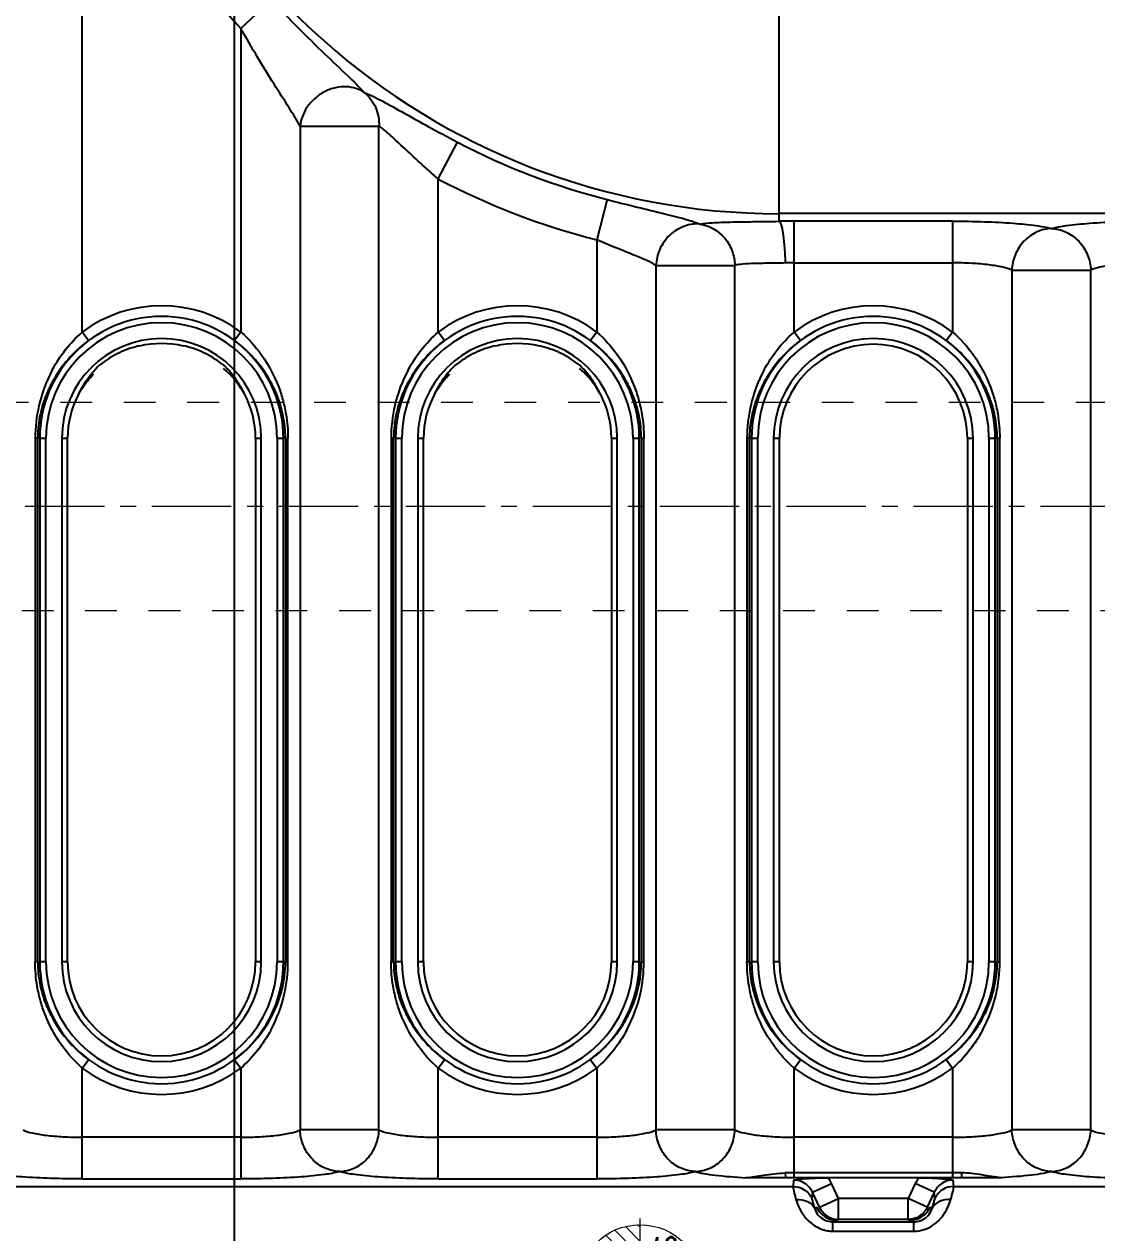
# Model space of a CAD drawing. Header units: millimetres. Extents: x 1147 to 12155, y -6137 to -4403.
# Drawn here: x 2781 to 2832.6, y -5340.7 to -5282.6 of the extents above; entities that cross this region are included whole.
import ezdxf
from ezdxf.enums import TextEntityAlignment as Align

# ---------------------------------------------------------------- set-up
doc = ezdxf.new("R2010")
doc.units = ezdxf.units.MM
doc.header["$LTSCALE"] = 16.335
doc.header["$PDMODE"] = 3
doc.header["$PDSIZE"] = 0.3125
doc.linetypes.add('CENTER', pattern=[0.6, 0.375, -0.075, 0.075, -0.075])
doc.linetypes.add('HIDDEN', pattern=[0.2, 0.1, -0.1])
doc.layers.get('0').update_dxf_attribs({"linetype": 'CONTINUOUS'})
doc.layers.get('Defpoints').update_dxf_attribs({"linetype": 'CONTINUOUS'})
doc.layers.add('cool', color=153, linetype='HIDDEN', lineweight=9)
doc.layers.add('epin', color=13, linetype='CONTINUOUS', lineweight=9)
doc.styles.get("Standard").update_dxf_attribs({"font": 'txt', "width": 0.8})
doc.styles.add('TXT05', font='txt.shx', dxfattribs={"width": 0.5, "bigfont": 'gbcbig.shx'})
doc.dimstyles.get("Standard").update_dxf_attribs({"dimtxt": 0.15625, "dimasz": 0.1875, "dimexe": 0.125, "dimexo": 0.0625, "dimtad": 0, "dimtih": 1, "dimtoh": 1, "dimdsep": 46, "dimtxsty": 'Standard', "dimcen": 0.09, "dimadec": 0, "dimazin": 0, "dimtp": 0.01, "dimtm": 0.01, "dimtfac": 1, "dimtofl": 0, "dimtmove": 0, "dimatfit": 3, "dimfxl": 0, "dimtolj": 1, "dimarcsym": 0})

# ---------------------------------------------------------------- blocks, each defined once
blk = doc.blocks.new('epin_ejp_6')
at = {"layer": 'epin'}
h = blk.add_hatch(dxfattribs=at)
h.set_pattern_fill('_ANSI31', color=123, scale=0.15, angle=90, style=0)
h.set_pattern_definition([(135, (-2387.40246, 110.88073), (-0.3367596, -0.3367596), [])])
h.paths.add_polyline_path([(0, 3, 0.414214), (-3, 0), (0, 0)])
h.paths.add_polyline_path([(3, 0), (0, 0), (0, -3, 0.414214)])
at = {"layer": 'epin', "color": 1, "linetype": 'CENTER', "ltscale": 0.186593}
for p, q in [((0, -3.3), (0, 3.3)), ((-3.3, 0), (3.3, 0))]:
    blk.add_line(p, q, dxfattribs=at)
at = {"layer": 'epin'}
blk.add_circle((0, 0), 3, dxfattribs=at)
at = {"layer": 'epin', "color": 6, "style": 'TXT05', "width": 0.5}
blk.add_text('%%c6', height=2.1, dxfattribs=at).set_placement((0.995, 1.35), align=Align.MIDDLE)
blk = doc.blocks.new('*D788')
at = {"color": 4, "lineweight": -2}
for p, q in [((2627.868, -5269.272), (2607.868, -5289.71)), ((2788.068, -5269.272), (2627.868, -5269.272)), ((2607.868, -5289.71), (2587.868, -5289.71))]:
    blk.add_line(p, q, dxfattribs=at)
at = {"layer": 'Defpoints', "color": 0}
for p in [(2876.631, -5263.772), (2788.131, -5269.272), (2587.868, -5289.71)]:
    blk.add_point(p, dxfattribs=at)
at = {"color": 6, "insert": (2578.802, -5289.71), "char_height": 8, "attachment_point": 5}
blk.add_mtext('\\A1;5.50', dxfattribs=at)
blk = doc.blocks.new('*D789')
at = {"color": 4, "lineweight": -2}
blk.add_line((2672.12, -5324.129), (2587.868, -5324.129), dxfattribs=at)
at = {"layer": 'Defpoints', "color": 0}
for p in [(2876.631, -5263.772), (2587.868, -5324.129), (2672.182, -5324.129)]:
    blk.add_point(p, dxfattribs=at)
at = {"color": 6, "insert": (2575.602, -5324.129), "char_height": 8, "attachment_point": 5}
blk.add_mtext('\\A1;60.36', dxfattribs=at)
blk = doc.blocks.new('*D790')
at = {"color": 4, "lineweight": -2}
blk.add_line((2807.268, -5343.272), (2587.868, -5343.272), dxfattribs=at)
at = {"layer": 'Defpoints', "color": 0}
for p in [(2876.631, -5263.772), (2587.868, -5343.272), (2807.331, -5343.272)]:
    blk.add_point(p, dxfattribs=at)
at = {"color": 6, "insert": (2575.602, -5343.272), "char_height": 8, "attachment_point": 5}
blk.add_mtext('\\A1;79.50', dxfattribs=at)
blk = doc.blocks.new('*D791')
at = {"color": 4, "lineweight": -2}
blk.add_line((2674.168, -5391.772), (2587.868, -5391.772), dxfattribs=at)
at = {"layer": 'Defpoints', "color": 0}
for p in [(2876.631, -5263.772), (2587.868, -5391.772), (2674.231, -5391.772)]:
    blk.add_point(p, dxfattribs=at)
at = {"color": 6, "insert": (2574.002, -5391.772), "char_height": 8, "attachment_point": 5}
blk.add_mtext('\\A1;128.00', dxfattribs=at)
blk = doc.blocks.new('*D792')
at = {"color": 4, "lineweight": -2}
blk.add_line((2651.992, -5410.772), (2587.868, -5410.772), dxfattribs=at)
at = {"layer": 'Defpoints', "color": 0}
for p in [(2876.631, -5263.772), (2587.868, -5410.772), (2652.055, -5410.772)]:
    blk.add_point(p, dxfattribs=at)
at = {"color": 6, "insert": (2574.002, -5410.772), "char_height": 8, "attachment_point": 5}
blk.add_mtext('\\A1;147.00', dxfattribs=at)
blk = doc.blocks.new('*D793')
at = {"color": 4, "lineweight": -2}
blk.add_line((2871.006, -5430.772), (2587.868, -5430.772), dxfattribs=at)
at = {"layer": 'Defpoints', "color": 0}
for p in [(2876.631, -5263.772), (2587.868, -5430.772), (2871.068, -5430.772)]:
    blk.add_point(p, dxfattribs=at)
at = {"color": 6, "insert": (2574.002, -5430.772), "char_height": 8, "attachment_point": 5}
blk.add_mtext('\\A1;167.00', dxfattribs=at)
blk = doc.blocks.new('*D794')
at = {"color": 4, "lineweight": -2}
for p, q in [((2627.868, -5438.772), (2607.868, -5442.058)), ((2721.068, -5438.772), (2627.868, -5438.772)), ((2607.868, -5442.058), (2587.868, -5442.058))]:
    blk.add_line(p, q, dxfattribs=at)
at = {"layer": 'Defpoints', "color": 0}
for p in [(2876.631, -5263.772), (2721.131, -5438.772), (2587.868, -5442.058)]:
    blk.add_point(p, dxfattribs=at)
at = {"color": 6, "insert": (2574.002, -5442.058), "char_height": 8, "attachment_point": 5}
blk.add_mtext('\\A1;175.00', dxfattribs=at)
blk = doc.blocks.new('*D795')
at = {"color": 4, "lineweight": -2}
blk.add_line((2631.568, -5468.772), (2587.868, -5468.772), dxfattribs=at)
at = {"layer": 'Defpoints', "color": 0}
for p in [(2876.631, -5263.772), (2587.868, -5468.772), (2631.631, -5468.772)]:
    blk.add_point(p, dxfattribs=at)
at = {"color": 6, "insert": (2573.468, -5468.772), "char_height": 8, "attachment_point": 5}
blk.add_mtext('\\A1;205.00', dxfattribs=at)
blk = doc.blocks.new('*D773')
at = {"color": 4, "lineweight": -2}
blk.add_line((2798.631, -5436.334), (2798.631, -5507.604), dxfattribs=at)
at = {"layer": 'Defpoints', "color": 0}
for p in [(2876.631, -5263.772), (2798.631, -5436.272), (2798.631, -5507.604)]:
    blk.add_point(p, dxfattribs=at)
at = {"color": 6, "insert": (2798.631, -5519.337), "char_height": 8, "attachment_point": 5, "rotation": 90}
blk.add_mtext('\\A1;78.00', dxfattribs=at)
blk = doc.blocks.new('*D774')
at = {"color": 4, "lineweight": -2}
for p, q in [((2791.131, -5272.634), (2791.131, -5467.604)), ((2791.131, -5467.604), (2786.347, -5487.604)), ((2786.347, -5487.604), (2786.347, -5507.604))]:
    blk.add_line(p, q, dxfattribs=at)
at = {"layer": 'Defpoints', "color": 0}
for p in [(2876.631, -5263.772), (2791.131, -5272.572), (2786.347, -5507.604)]:
    blk.add_point(p, dxfattribs=at)
at = {"color": 6, "insert": (2786.347, -5519.871), "char_height": 8, "attachment_point": 5, "rotation": 90}
blk.add_mtext('\\A1;85.50', dxfattribs=at)
blk = doc.blocks.new('*D775')
at = {"color": 4, "lineweight": -2}
blk.add_line((2766.631, -5274.55), (2766.631, -5507.604), dxfattribs=at)
at = {"layer": 'Defpoints', "color": 0}
for p in [(2876.631, -5263.772), (2766.631, -5274.488), (2766.631, -5507.604)]:
    blk.add_point(p, dxfattribs=at)
at = {"color": 6, "insert": (2766.631, -5519.871), "char_height": 8, "attachment_point": 5, "rotation": 90}
blk.add_mtext('\\A1;110.00', dxfattribs=at)
blk = doc.blocks.new('*D776')
at = {"color": 4, "lineweight": -2}
blk.add_line((2726.631, -5444.334), (2726.631, -5507.604), dxfattribs=at)
at = {"layer": 'Defpoints', "color": 0}
for p in [(2876.631, -5263.772), (2726.631, -5444.272), (2726.631, -5507.604)]:
    blk.add_point(p, dxfattribs=at)
at = {"color": 6, "insert": (2726.631, -5520.937), "char_height": 8, "attachment_point": 5, "rotation": 90}
blk.add_mtext('\\A1;150.00', dxfattribs=at)
blk = doc.blocks.new('*D777')
at = {"color": 4, "lineweight": -2}
blk.add_line((2678.631, -5396.234), (2678.631, -5507.604), dxfattribs=at)
at = {"layer": 'Defpoints', "color": 0}
for p in [(2876.631, -5263.772), (2678.631, -5396.172), (2678.631, -5507.604)]:
    blk.add_point(p, dxfattribs=at)
at = {"color": 6, "insert": (2678.631, -5521.471), "char_height": 8, "attachment_point": 5, "rotation": 90}
blk.add_mtext('\\A1;198.00', dxfattribs=at)
blk = doc.blocks.new('*D778')
at = {"color": 4, "lineweight": -2}
for p, q in [((2677.132, -5328.214), (2677.132, -5467.604)), ((2677.132, -5467.604), (2667.345, -5487.604)), ((2667.345, -5487.604), (2667.345, -5507.604))]:
    blk.add_line(p, q, dxfattribs=at)
at = {"layer": 'Defpoints', "color": 0}
for p in [(2876.631, -5263.772), (2677.132, -5328.151), (2667.345, -5507.604)]:
    blk.add_point(p, dxfattribs=at)
at = {"color": 6, "insert": (2667.345, -5522.004), "char_height": 8, "attachment_point": 5, "rotation": 90}
blk.add_mtext('\\A1;199.50', dxfattribs=at)
blk = doc.blocks.new('*D779')
at = {"color": 4, "lineweight": -2}
blk.add_line((2646.631, -5328.592), (2646.631, -5507.604), dxfattribs=at)
at = {"layer": 'Defpoints', "color": 0}
for p in [(2876.631, -5263.772), (2646.631, -5328.529), (2646.631, -5507.604)]:
    blk.add_point(p, dxfattribs=at)
at = {"color": 6, "insert": (2646.631, -5522.004), "char_height": 8, "attachment_point": 5, "rotation": 90}
blk.add_mtext('\\A1;230.00', dxfattribs=at)
blk = doc.blocks.new('*D780')
at = {"color": 4, "lineweight": -2}
blk.add_line((2631.631, -5475.261), (2631.631, -5507.604), dxfattribs=at)
at = {"layer": 'Defpoints', "color": 0}
for p in [(2876.631, -5263.772), (2631.631, -5475.198), (2631.631, -5507.604)]:
    blk.add_point(p, dxfattribs=at)
at = {"color": 6, "insert": (2631.631, -5522.537), "char_height": 8, "attachment_point": 5, "rotation": 90}
blk.add_mtext('\\A1;245.00', dxfattribs=at)
blk = doc.blocks.new('*D798')
at = {"color": 4, "lineweight": -2}
blk.add_line((2810.631, -5346.634), (2810.631, -5507.918), dxfattribs=at)
at = {"layer": 'Defpoints', "color": 0}
for p in [(2876.631, -5263.772), (2810.631, -5346.572), (2810.631, -5507.918)]:
    blk.add_point(p, dxfattribs=at)
at = {"color": 6, "insert": (2810.631, -5519.651), "char_height": 8, "attachment_point": 5, "rotation": 90}
blk.add_mtext('\\A1;66.00', dxfattribs=at)
blk = doc.blocks.new('*D805')
at = {"color": 4, "lineweight": -2}
for p, q in [((2681.564, -5268.26), (2681.564, -5467.422)), ((2681.564, -5467.422), (2695.152, -5487.422)), ((2695.152, -5487.422), (2695.152, -5507.422))]:
    blk.add_line(p, q, dxfattribs=at)
at = {"layer": 'Defpoints', "color": 0}
for p in [(2876.631, -5263.772), (2681.564, -5268.197), (2695.152, -5507.422)]:
    blk.add_point(p, dxfattribs=at)
at = {"color": 6, "insert": (2695.152, -5521.822), "char_height": 8, "attachment_point": 5, "rotation": 90}
blk.add_mtext('\\A1;195.07', dxfattribs=at)
blk = doc.blocks.new('*D806')
at = {"color": 4, "lineweight": -2}
for p, q in [((2692.323, -5268.392), (2692.323, -5467.422)), ((2692.323, -5467.422), (2711.112, -5487.422)), ((2711.112, -5487.422), (2711.112, -5507.422))]:
    blk.add_line(p, q, dxfattribs=at)
at = {"layer": 'Defpoints', "color": 0}
for p in [(2876.631, -5263.772), (2692.323, -5268.329), (2711.112, -5507.422)]:
    blk.add_point(p, dxfattribs=at)
at = {"color": 6, "insert": (2711.112, -5521.289), "char_height": 8, "attachment_point": 5, "rotation": 90}
blk.add_mtext('\\A1;184.31', dxfattribs=at)

msp = doc.modelspace()

# ---------------------------------------------------------------- linework, layer by layer
at = {"color": 7, "linetype": 'Continuous'}
for p, q in [((2783.836, -5297.411), (2783.836, -5270.039)), ((2792.916, -5281.467), (2791.452, -5282.829)), ((2817.306, -5292.093), (2817.306, -5281.758)), ((2791.452, -5282.829), (2791.452, -5297.411)), ((2794.295, -5287.517), (2794.295, -5335.72)), ((2794.295, -5287.517), (2798.086, -5287.517)), ((2798.086, -5335.72), (2798.086, -5287.517)), ((2800.93, -5290.061), (2801.857, -5288.289)), ((2800.93, -5297.411), (2800.93, -5290.061)), ((2809.042, -5291.046), (2808.545, -5292.983)), ((2937.626, -5291.725), (2817.306, -5291.725)), ((2818.023, -5297.411), (2818.023, -5292.087)), ((2825.639, -5292.087), (2818.023, -5292.087)), ((2825.639, -5292.087), (2825.639, -5297.411)), ((2808.545, -5292.983), (2808.545, -5297.411)), ((2811.389, -5294.212), (2811.389, -5335.72)), ((2811.389, -5294.212), (2815.18, -5294.212)), ((2815.18, -5335.72), (2815.18, -5294.212)), ((2818.023, -5294.087), (2825.639, -5294.087)), ((2828.482, -5294.439), (2828.482, -5335.72)), ((2828.482, -5294.439), (2832.273, -5294.439)), ((2832.273, -5335.72), (2832.273, -5294.439)), ((2784.136, -5297.812), (2783.836, -5297.411)), ((2791.452, -5297.411), (2791.152, -5297.812)), ((2801.23, -5297.812), (2800.93, -5297.411)), ((2808.545, -5297.411), (2808.245, -5297.812)), ((2818.323, -5297.812), (2818.023, -5297.411)), ((2825.639, -5297.411), (2825.339, -5297.812)), ((2781.573, -5302.511), (2781.573, -5327.648)), ((2781.697, -5302.511), (2781.573, -5302.511)), ((2781.697, -5327.648), (2781.697, -5302.511)), ((2781.793, -5302.511), (2781.793, -5327.648)), ((2781.793, -5302.511), (2782.093, -5302.511)), ((2782.093, -5327.648), (2782.093, -5302.511)), ((2782.854, -5302.511), (2782.854, -5327.648)), ((2782.854, -5302.511), (2783.13, -5302.511)), ((2783.13, -5327.648), (2783.13, -5302.511)), ((2792.158, -5302.511), (2792.158, -5327.648)), ((2792.158, -5302.511), (2792.434, -5302.511)), ((2792.434, -5327.648), (2792.434, -5302.511)), ((2793.195, -5302.511), (2793.195, -5327.648)), ((2793.195, -5302.511), (2793.496, -5302.511)), ((2793.496, -5327.648), (2793.496, -5302.511)), ((2793.591, -5302.511), (2793.591, -5327.648)), ((2793.591, -5302.511), (2793.715, -5302.511)), ((2793.715, -5327.648), (2793.715, -5302.511)), ((2798.666, -5302.511), (2798.666, -5327.648)), ((2798.791, -5302.511), (2798.666, -5302.511)), ((2798.791, -5327.648), (2798.791, -5302.511)), ((2798.886, -5302.511), (2798.886, -5327.648)), ((2798.886, -5302.511), (2799.187, -5302.511)), ((2799.187, -5327.648), (2799.187, -5302.511)), ((2799.948, -5302.511), (2799.948, -5327.648)), ((2799.948, -5302.511), (2800.224, -5302.511)), ((2800.224, -5327.648), (2800.224, -5302.511)), ((2809.251, -5302.511), (2809.251, -5327.648)), ((2809.251, -5302.511), (2809.527, -5302.511)), ((2809.527, -5327.648), (2809.527, -5302.511)), ((2810.288, -5302.511), (2810.288, -5327.648)), ((2810.288, -5302.511), (2810.589, -5302.511)), ((2810.589, -5327.648), (2810.589, -5302.511)), ((2810.684, -5302.511), (2810.684, -5327.648)), ((2810.684, -5302.511), (2810.809, -5302.511)), ((2810.809, -5327.648), (2810.809, -5302.511)), ((2815.76, -5302.511), (2815.76, -5327.648)), ((2815.884, -5302.511), (2815.76, -5302.511)), ((2815.884, -5327.648), (2815.884, -5302.511)), ((2815.98, -5302.511), (2815.98, -5327.648)), ((2815.98, -5302.511), (2816.28, -5302.511)), ((2816.28, -5327.648), (2816.28, -5302.511)), ((2817.041, -5302.511), (2817.041, -5327.648)), ((2817.041, -5302.511), (2817.317, -5302.511)), ((2817.317, -5327.648), (2817.317, -5302.511)), ((2826.345, -5302.511), (2826.345, -5327.648)), ((2826.345, -5302.511), (2826.621, -5302.511)), ((2826.621, -5327.648), (2826.621, -5302.511)), ((2827.382, -5302.511), (2827.382, -5327.648)), ((2827.382, -5302.511), (2827.683, -5302.511)), ((2827.683, -5327.648), (2827.683, -5302.511)), ((2827.778, -5302.511), (2827.778, -5327.648)), ((2827.778, -5302.511), (2827.902, -5302.511)), ((2827.902, -5327.648), (2827.902, -5302.511)), ((2781.697, -5327.648), (2781.573, -5327.648)), ((2782.093, -5327.648), (2781.793, -5327.648)), ((2783.13, -5327.648), (2782.854, -5327.648)), ((2792.434, -5327.648), (2792.158, -5327.648)), ((2793.496, -5327.648), (2793.195, -5327.648)), ((2793.591, -5327.648), (2793.715, -5327.648)), ((2798.791, -5327.648), (2798.666, -5327.648)), ((2799.187, -5327.648), (2798.886, -5327.648)), ((2800.224, -5327.648), (2799.948, -5327.648)), ((2809.527, -5327.648), (2809.251, -5327.648)), ((2810.589, -5327.648), (2810.288, -5327.648)), ((2810.684, -5327.648), (2810.809, -5327.648)), ((2815.884, -5327.648), (2815.76, -5327.648)), ((2816.28, -5327.648), (2815.98, -5327.648)), ((2817.317, -5327.648), (2817.041, -5327.648)), ((2826.621, -5327.648), (2826.345, -5327.648)), ((2827.683, -5327.648), (2827.382, -5327.648)), ((2827.778, -5327.648), (2827.902, -5327.648)), ((2783.836, -5332.748), (2784.136, -5332.347)), ((2791.152, -5332.347), (2791.452, -5332.748)), ((2800.93, -5332.748), (2801.23, -5332.347)), ((2808.245, -5332.347), (2808.545, -5332.748)), ((2818.023, -5332.748), (2818.323, -5332.347)), ((2825.339, -5332.347), (2825.639, -5332.748)), ((2783.836, -5338.072), (2783.836, -5332.748)), ((2791.452, -5332.748), (2791.452, -5338.072)), ((2800.93, -5338.072), (2800.93, -5332.748)), ((2808.545, -5332.748), (2808.545, -5338.072)), ((2818.024, -5338.009), (2818.023, -5332.749)), ((2825.639, -5332.748), (2825.639, -5336.072)), ((2791.452, -5336.072), (2783.836, -5336.072)), ((2798.086, -5335.72), (2794.295, -5335.72)), ((2808.545, -5336.072), (2800.93, -5336.072)), ((2815.18, -5335.72), (2811.389, -5335.72)), ((2825.639, -5336.072), (2818.023, -5336.072)), ((2825.639, -5336.072), (2825.638, -5337.779)), ((2832.273, -5335.72), (2828.482, -5335.72)), ((2817.593, -5337.784), (2817.605, -5338.008)), ((2825.637, -5337.779), (2818.024, -5337.779)), ((2826.069, -5337.784), (2826.057, -5338.008)), ((2783.836, -5338.072), (2791.452, -5338.072)), ((2800.93, -5338.072), (2808.545, -5338.072)), ((2817.997, -5338.126), (2817.971, -5338.434)), ((2818.024, -5338.009), (2825.639, -5338.009)), ((2818.906, -5338.713), (2819.816, -5338.289)), ((2820.153, -5339.01), (2819.816, -5338.289)), ((2823.846, -5338.289), (2823.509, -5339.01)), ((2824.756, -5338.713), (2823.846, -5338.289)), ((2825.691, -5338.434), (2825.665, -5338.126)), ((2743.905, -5338.434), (2817.971, -5338.434)), ((2818.906, -5338.713), (2818.881, -5339.009)), ((2819.243, -5339.435), (2818.906, -5338.713)), ((2824.756, -5338.713), (2824.419, -5339.435)), ((2824.781, -5339.009), (2824.756, -5338.713)), ((2825.691, -5338.434), (2937.626, -5338.434)), ((2819.024, -5339.505), (2819.108, -5339.435)), ((2819.243, -5339.435), (2820.153, -5339.01)), ((2823.509, -5339.01), (2820.153, -5339.01)), ((2820.153, -5340.016), (2820.153, -5339.01)), ((2824.419, -5339.435), (2823.509, -5339.01)), ((2823.509, -5340.016), (2823.509, -5339.01)), ((2824.638, -5339.505), (2824.554, -5339.435)), ((2819.579, -5339.915), (2819.581, -5339.915)), ((2819.883, -5340.129), (2819.978, -5340.048)), ((2819.883, -5340.129), (2823.779, -5340.129)), ((2819.883, -5340.581), (2819.883, -5340.129)), ((2820.153, -5340.048), (2819.978, -5340.048)), ((2823.509, -5340.016), (2820.153, -5340.016)), ((2823.684, -5340.048), (2823.509, -5340.048)), ((2823.779, -5340.129), (2823.684, -5340.048)), ((2823.779, -5340.581), (2823.779, -5340.129)), ((2824.081, -5339.915), (2824.083, -5339.915)), ((2819.883, -5340.581), (2823.779, -5340.581))]:
    msp.add_line(p, q, dxfattribs=at)
for centre, radius, start, end in [((2817.306, -5258.772), 32.954, 186.81654, 270), ((2817.306, -5258.772), 35.316, 198.60537, 222.93837), ((2817.306, -5258.772), 33.316, 242.37252, 255.6367), ((2817.306, -5258.772), 35.316, 242.37252, 255.6367), ((2818.018, -5339.064), 46.977, 89.99435, 90.86862), ((2818.022, -5311.108), 17.021, 89.99613, 91.444), ((2787.644, -5302.511), 6.365, 53.25404, 126.74596), ((2804.738, -5302.511), 6.365, 53.25404, 126.74596), ((2821.831, -5302.511), 6.365, 53.25404, 126.74596), ((2787.644, -5302.511), 5.852, 0, 180), ((2787.644, -5302.511), 5.551, 0, 180), ((2804.738, -5302.511), 5.852, 0, 180), ((2804.738, -5302.511), 5.551, 0, 180), ((2821.831, -5302.511), 5.852, 0, 180), ((2821.831, -5302.511), 5.551, 0, 180), ((2787.644, -5302.511), 4.79, 0, 180), ((2804.738, -5302.511), 4.79, 0, 180), ((2821.831, -5302.511), 4.79, 0, 180), ((2787.864, -5302.825), 6.246, 128.94689, 140.63044), ((2787.959, -5302.932), 6.39, 126.74773, 129.00636), ((2787.659, -5302.714), 4.767, 102.73742, 115.29369), ((2787.629, -5302.714), 4.767, 64.70447, 77.25971), ((2787.479, -5302.749), 6.153, 50.51185, 53.35286), ((2787.381, -5302.868), 6.307, 42.47311, 50.51214), ((2804.956, -5302.824), 6.245, 129.13387, 140.63096), ((2805.053, -5302.933), 6.391, 126.74782, 129.1912), ((2804.753, -5302.714), 4.767, 102.74051, 115.29794), ((2804.724, -5302.713), 4.765, 64.71286, 77.27179), ((2804.57, -5302.752), 6.157, 50.38262, 53.3523), ((2804.474, -5302.869), 6.308, 42.47353, 50.3843), ((2822.065, -5302.838), 6.265, 126.67154, 140.62332), ((2821.831, -5302.511), 4.514, 0, 180), ((2821.59, -5302.845), 6.275, 42.45432, 53.32018), ((2787.748, -5302.73), 6.097, 140.63545, 149.13661), ((2786.18, -5300.82), 2.365, 127.68953, 131.06867), ((2787.694, -5302.782), 4.843, 115.32611, 127.6773), ((2787.595, -5302.78), 4.841, 52.32193, 64.67156), ((2787.56, -5302.713), 6.07, 29.04019, 42.53371), ((2804.842, -5302.73), 6.097, 140.63545, 149.13661), ((2803.273, -5300.82), 2.364, 127.68954, 131.06779), ((2804.788, -5302.783), 4.844, 115.32717, 127.67584), ((2804.689, -5302.778), 4.839, 52.31537, 64.668), ((2804.654, -5302.713), 6.07, 29.04019, 42.53371), ((2821.935, -5302.73), 6.097, 140.63545, 149.13661), ((2788.438, -5302.478), 6.86, 151.70951, 167.07638), ((2805.531, -5302.478), 6.86, 151.70951, 167.07638), ((2822.625, -5302.478), 6.86, 151.70951, 167.07638), ((2787.578, -5302.63), 5.899, 150.95401, 157.88336), ((2787.667, -5302.679), 6.001, 149.15574, 150.9588), ((2787.684, -5302.642), 5.928, 21.68543, 29.02443), ((2804.671, -5302.63), 5.899, 150.95401, 157.88336), ((2804.761, -5302.679), 6.001, 149.15574, 150.9588), ((2804.778, -5302.642), 5.928, 21.68543, 29.02443), ((2821.788, -5302.641), 5.924, 149.14275, 157.86892), ((2787.422, -5302.567), 5.732, 157.87532, 165.89125), ((2787.644, -5302.511), 4.514, 151.90092, 180), ((2787.644, -5302.511), 4.514, 0, 28.15043), ((2804.516, -5302.567), 5.732, 157.87532, 165.89125), ((2804.738, -5302.511), 4.514, 151.90092, 180), ((2804.738, -5302.511), 4.514, 0, 28.15043), ((2821.609, -5302.567), 5.732, 157.87532, 165.89125), ((2788.558, -5302.515), 6.985, 167.0025, 179.96792), ((2787.261, -5302.525), 5.565, 165.90603, 173.29158), ((2805.652, -5302.515), 6.985, 167.0025, 179.96792), ((2804.355, -5302.525), 5.565, 165.90603, 173.29158), ((2822.745, -5302.515), 6.985, 167.0025, 179.96792), ((2821.448, -5302.525), 5.565, 165.90603, 173.29158), ((2787.96, -5302.528), 5.631, 0.17075, 11.28696), ((2805.054, -5302.528), 5.631, 0.17075, 11.28696), ((2822.147, -5302.528), 5.631, 0.17075, 11.28696), ((2787.152, -5302.511), 5.455, 173.30508, 179.99397), ((2804.246, -5302.511), 5.455, 173.30508, 179.99397), ((2821.339, -5302.511), 5.455, 173.30508, 179.99397), ((2787.328, -5327.631), 5.631, 180.17075, 191.28696), ((2787.644, -5327.648), 5.852, 180, 0), ((2787.644, -5327.648), 5.551, 180, 360), ((2787.644, -5327.648), 4.79, 180, 360), ((2787.644, -5327.648), 4.514, 180, 0), ((2786.73, -5327.644), 6.985, 347.0025, 359.96792), ((2788.136, -5327.648), 5.455, 353.30508, 359.99397), ((2804.421, -5327.631), 5.631, 180.17075, 191.28696), ((2804.738, -5327.648), 5.852, 180, 0), ((2804.738, -5327.648), 5.551, 180, 360), ((2804.738, -5327.648), 4.79, 180, 360), ((2804.738, -5327.648), 4.514, 180, 0), ((2803.824, -5327.644), 6.985, 347.0025, 359.96792), ((2805.229, -5327.648), 5.455, 353.30508, 359.99397), ((2821.515, -5327.631), 5.631, 180.17075, 191.28696), ((2821.831, -5327.648), 5.852, 180, 0), ((2821.831, -5327.648), 5.551, 180, 360), ((2821.831, -5327.648), 4.79, 180, 360), ((2821.831, -5327.648), 4.514, 180, 0), ((2820.917, -5327.644), 6.985, 347.0025, 359.96792), ((2822.323, -5327.648), 5.455, 353.30508, 359.99397), ((2788.027, -5327.634), 5.565, 345.90603, 353.29158), ((2805.12, -5327.634), 5.565, 345.90603, 353.29158), ((2822.214, -5327.634), 5.565, 345.90603, 353.29158), ((2787.866, -5327.592), 5.732, 337.87532, 345.89125), ((2804.959, -5327.592), 5.732, 337.87532, 345.89125), ((2822.053, -5327.592), 5.732, 337.87532, 345.89125), ((2786.85, -5327.681), 6.86, 331.70951, 347.07638), ((2803.944, -5327.681), 6.86, 331.70951, 347.07638), ((2821.037, -5327.681), 6.86, 331.70951, 347.07638), ((2787.687, -5327.518), 5.924, 329.14275, 337.86892), ((2804.781, -5327.518), 5.924, 329.14275, 337.86892), ((2821.874, -5327.518), 5.924, 329.14275, 337.86892), ((2787.54, -5327.429), 6.097, 320.63545, 329.13661), ((2804.633, -5327.429), 6.097, 320.63545, 329.13661), ((2821.727, -5327.429), 6.097, 320.63545, 329.13661), ((2787.41, -5327.322), 6.265, 306.67154, 320.62332), ((2804.504, -5327.322), 6.265, 306.67154, 320.62332), ((2821.597, -5327.322), 6.265, 306.67154, 320.62332), ((2787.885, -5327.314), 6.275, 222.45432, 233.32018), ((2804.978, -5327.314), 6.275, 222.45432, 233.32018), ((2822.072, -5327.314), 6.275, 222.45432, 233.32018), ((2787.644, -5327.648), 6.365, 233.25404, 306.74596), ((2804.738, -5327.648), 6.365, 233.25404, 306.74596), ((2821.831, -5327.648), 6.365, 233.25449, 306.74604), ((2818.024, -5353.747), 15.968, 89.99731, 91.54415), ((2825.64, -5353.621), 15.842, 88.4482, 90.00822), ((2818.023, -5252.504), 85.505, 269.71961, 270.00062), ((2817.98, -5339.145), 2.026, 25.00561, 33.3334), ((2825.683, -5339.146), 2.027, 146.66819, 154.99281), ((2825.641, -5252.676), 85.333, 269.99885, 270.27965), ((2820.024, -5339.004), 1.013, 205.05403, 244.07634), ((2823.638, -5339.004), 1.013, 295.92354, 334.94585), ((2823.871, -5339.292), 0.795, 336.56866, 344.4392), ((2820.153, -5339.013), 1.003, 226.58371, 269.99284), ((2819.882, -5339.174), 0.955, 262.4437, 270.08855), ((2823.51, -5339.015), 1.001, 291.68775, 313.43168), ((2823.585, -5338.68), 1.956, 307.68069, 316.65011), ((2823.502, -5338.598), 2.073, 316.58835, 318.90355), ((2819.883, -5339.021), 1.56, 260.61099, 269.98536)]:
    msp.add_arc(centre, radius, start, end, dxfattribs=at)
for points, knots in [([(2792.916, -5281.467), (2793.339, -5281.921), (2794.18, -5282.793), (2795.416, -5283.997), (2796.487, -5285.012), (2797.127, -5285.626), (2797.375, -5285.906)], [0, 0, 0, 0, 0.29603, 0.577416, 0.822208, 1, 1, 1, 1]), ([(2794.295, -5287.517), (2794.133, -5287.22), (2793.712, -5286.552), (2793.013, -5285.461), (2792.233, -5284.193), (2791.712, -5283.294), (2791.452, -5282.829)], [0, 0, 0, 0, 0.185336, 0.431755, 0.70869, 1, 1, 1, 1]), ([(2797.375, -5285.905), (2797.128, -5285.744), (2796.649, -5285.594), (2795.984, -5285.66), (2795.449, -5285.85), (2794.982, -5286.186), (2794.521, -5286.713), (2794.334, -5287.204), (2794.295, -5287.517)], [0, 0, 0, 0, 0.217593, 0.348562, 0.488143, 0.630222, 0.767434, 1, 1, 1, 1]), ([(2797.375, -5285.906), (2797.615, -5286.097), (2797.994, -5286.604), (2798.098, -5287.221), (2798.086, -5287.517)], [0, 0, 0, 0, 0.508308, 1, 1, 1, 1]), ([(2797.375, -5285.906), (2797.481, -5285.943), (2797.725, -5286.052), (2798.322, -5286.356), (2799.237, -5286.867), (2800.484, -5287.559), (2801.385, -5288.042), (2801.857, -5288.289)], [0, 0, 0, 0, 0.066716, 0.157515, 0.396035, 0.685578, 1, 1, 1, 1]), ([(2800.93, -5290.061), (2800.634, -5289.803), (2800.068, -5289.294), (2799.283, -5288.567), (2798.704, -5288.021), (2798.318, -5287.686), (2798.158, -5287.561), (2798.086, -5287.517)], [0, 0, 0, 0, 0.308536, 0.59767, 0.841229, 0.933783, 1, 1, 1, 1]), ([(2809.042, -5291.046), (2809.525, -5291.17), (2810.443, -5291.399), (2811.711, -5291.704), (2812.72, -5291.962), (2813.292, -5292.131), (2813.51, -5292.225)], [0, 0, 0, 0, 0.323523, 0.614475, 0.84593, 1, 1, 1, 1]), ([(2813.51, -5292.225), (2813.262, -5292.206), (2812.724, -5292.279), (2812.015, -5292.716), (2811.529, -5293.407), (2811.401, -5293.951), (2811.389, -5294.212)], [0, 0, 0, 0, 0.231617, 0.491171, 0.756384, 1, 1, 1, 1]), ([(2813.51, -5292.225), (2813.699, -5292.186), (2814.179, -5292.148), (2815.025, -5292.121), (2816.1, -5292.109), (2816.886, -5292.099), (2817.306, -5292.093)], [0, 0, 0, 0, 0.151991, 0.379021, 0.668409, 1, 1, 1, 1]), ([(2813.51, -5292.225), (2813.959, -5292.292), (2814.63, -5292.684), (2815.079, -5293.508), (2815.175, -5293.981), (2815.18, -5294.212)], [0, 0, 0, 0, 0.489791, 0.751068, 1, 1, 1, 1]), ([(2817.306, -5292.093), (2817.329, -5292.109), (2817.368, -5292.18), (2817.415, -5292.313), (2817.462, -5292.51), (2817.523, -5292.875), (2817.57, -5293.41), (2817.59, -5293.859), (2817.593, -5294.093)], [0, 0, 0, 0, 0.04164, 0.112073, 0.211226, 0.337805, 0.656198, 1, 1, 1, 1]), ([(2825.639, -5292.087), (2826.147, -5292.087), (2827.116, -5292.103), (2828.455, -5292.168), (2829.527, -5292.272), (2830.141, -5292.369), (2830.378, -5292.439)], [0, 0, 0, 0, 0.320374, 0.610618, 0.844066, 1, 1, 1, 1]), ([(2830.378, -5292.439), (2830.144, -5292.448), (2829.65, -5292.565), (2829.02, -5293.018), (2828.598, -5293.683), (2828.49, -5294.193), (2828.482, -5294.439)], [0, 0, 0, 0, 0.233579, 0.491555, 0.754782, 1, 1, 1, 1]), ([(2830.378, -5292.439), (2830.615, -5292.369), (2831.228, -5292.272), (2832.301, -5292.168), (2833.639, -5292.103), (2834.608, -5292.087), (2835.117, -5292.087)], [0, 0, 0, 0, 0.155949, 0.389404, 0.679649, 1, 1, 1, 1]), ([(2830.378, -5292.439), (2830.612, -5292.448), (2831.106, -5292.565), (2831.736, -5293.018), (2832.158, -5293.683), (2832.265, -5294.193), (2832.273, -5294.439)], [0, 0, 0, 0, 0.233579, 0.491555, 0.754782, 1, 1, 1, 1]), ([(2811.389, -5294.212), (2811.252, -5294.118), (2810.881, -5293.942), (2810.232, -5293.672), (2809.426, -5293.35), (2808.848, -5293.112), (2808.546, -5292.983)], [0, 0, 0, 0, 0.161063, 0.394042, 0.682183, 1, 1, 1, 1]), ([(2817.593, -5294.093), (2817.329, -5294.099), (2816.832, -5294.107), (2816.151, -5294.117), (2815.61, -5294.14), (2815.3, -5294.175), (2815.18, -5294.212)], [0, 0, 0, 0, 0.327404, 0.616026, 0.844524, 1, 1, 1, 1]), ([(2828.482, -5294.439), (2828.345, -5294.371), (2827.976, -5294.272), (2827.331, -5294.168), (2826.526, -5294.103), (2825.944, -5294.087), (2825.639, -5294.087)], [0, 0, 0, 0, 0.159969, 0.39318, 0.681951, 1, 1, 1, 1]), ([(2835.117, -5294.087), (2834.811, -5294.087), (2834.229, -5294.103), (2833.424, -5294.168), (2832.779, -5294.272), (2832.411, -5294.371), (2832.273, -5294.439)], [0, 0, 0, 0, 0.318055, 0.606823, 0.840028, 1, 1, 1, 1]), ([(2792.432, -5298.492), (2792.828, -5299.042), (2793.247, -5299.868), (2793.491, -5300.743), (2793.542, -5300.968)], [0, 0, 0, 0, 0.746536, 1, 1, 1, 1]), ([(2809.526, -5298.492), (2809.921, -5299.042), (2810.341, -5299.868), (2810.584, -5300.743), (2810.635, -5300.968)], [0, 0, 0, 0, 0.746536, 1, 1, 1, 1]), ([(2827.379, -5300.452), (2827.313, -5300.284), (2827.013, -5299.62), (2826.59, -5299.013), (2826.22, -5298.609)], [0, 0, 0, 0, 0.248204, 1, 1, 1, 1]), ([(2826.619, -5298.492), (2827.015, -5299.042), (2827.434, -5299.868), (2827.678, -5300.743), (2827.729, -5300.968)], [0, 0, 0, 0, 0.746536, 1, 1, 1, 1]), ([(2783.662, -5300.385), (2783.71, -5300.3), (2783.92, -5299.955), (2784.173, -5299.635), (2784.387, -5299.416)], [0, 0, 0, 0, 0.241256, 1, 1, 1, 1]), ([(2791.623, -5300.38), (2791.56, -5300.27), (2791.281, -5299.82), (2790.926, -5299.416), (2790.622, -5299.152)], [0, 0, 0, 0, 0.240401, 1, 1, 1, 1]), ([(2800.756, -5300.385), (2800.804, -5300.3), (2801.014, -5299.955), (2801.267, -5299.635), (2801.48, -5299.416)], [0, 0, 0, 0, 0.241256, 1, 1, 1, 1]), ([(2808.717, -5300.38), (2808.654, -5300.27), (2808.374, -5299.82), (2808.019, -5299.416), (2807.715, -5299.152)], [0, 0, 0, 0, 0.240401, 1, 1, 1, 1]), ([(2793.482, -5301.426), (2793.465, -5301.341), (2793.391, -5301.011), (2793.286, -5300.687), (2793.192, -5300.452)], [0, 0, 0, 0, 0.253093, 1, 1, 1, 1]), ([(2810.575, -5301.426), (2810.559, -5301.341), (2810.484, -5301.011), (2810.379, -5300.687), (2810.286, -5300.452)], [0, 0, 0, 0, 0.253093, 1, 1, 1, 1]), ([(2827.669, -5301.426), (2827.652, -5301.341), (2827.578, -5301.011), (2827.473, -5300.687), (2827.379, -5300.452)], [0, 0, 0, 0, 0.253093, 1, 1, 1, 1]), ([(2793.542, -5300.968), (2793.57, -5301.092), (2793.67, -5301.601), (2793.715, -5302.12), (2793.715, -5302.511)], [0, 0, 0, 0, 0.246522, 1, 1, 1, 1]), ([(2810.635, -5300.968), (2810.663, -5301.092), (2810.764, -5301.601), (2810.809, -5302.12), (2810.809, -5302.511)], [0, 0, 0, 0, 0.246522, 1, 1, 1, 1]), ([(2827.729, -5300.968), (2827.757, -5301.092), (2827.857, -5301.601), (2827.902, -5302.12), (2827.902, -5302.511)], [0, 0, 0, 0, 0.246522, 1, 1, 1, 1]), ([(2781.746, -5329.191), (2781.718, -5329.067), (2781.618, -5328.558), (2781.573, -5328.039), (2781.573, -5327.648)], [0, 0, 0, 0, 0.246522, 1, 1, 1, 1]), ([(2798.84, -5329.191), (2798.812, -5329.067), (2798.711, -5328.558), (2798.666, -5328.039), (2798.666, -5327.648)], [0, 0, 0, 0, 0.246522, 1, 1, 1, 1]), ([(2815.933, -5329.191), (2815.905, -5329.067), (2815.805, -5328.558), (2815.76, -5328.039), (2815.76, -5327.648)], [0, 0, 0, 0, 0.246522, 1, 1, 1, 1]), ([(2781.806, -5328.734), (2781.823, -5328.818), (2781.897, -5329.148), (2782.002, -5329.472), (2782.096, -5329.707)], [0, 0, 0, 0, 0.253093, 1, 1, 1, 1]), ([(2798.9, -5328.734), (2798.916, -5328.818), (2798.991, -5329.148), (2799.096, -5329.472), (2799.189, -5329.707)], [0, 0, 0, 0, 0.253093, 1, 1, 1, 1]), ([(2815.993, -5328.734), (2816.01, -5328.818), (2816.084, -5329.148), (2816.189, -5329.472), (2816.283, -5329.707)], [0, 0, 0, 0, 0.253093, 1, 1, 1, 1]), ([(2782.856, -5331.667), (2782.461, -5331.117), (2782.041, -5330.291), (2781.797, -5329.416), (2781.746, -5329.191)], [0, 0, 0, 0, 0.746536, 1, 1, 1, 1]), ([(2782.096, -5329.707), (2782.162, -5329.875), (2782.462, -5330.539), (2782.885, -5331.146), (2783.255, -5331.55)], [0, 0, 0, 0, 0.248204, 1, 1, 1, 1]), ([(2799.949, -5331.667), (2799.554, -5331.117), (2799.134, -5330.291), (2798.891, -5329.416), (2798.84, -5329.191)], [0, 0, 0, 0, 0.746536, 1, 1, 1, 1]), ([(2799.189, -5329.707), (2799.256, -5329.875), (2799.555, -5330.539), (2799.979, -5331.146), (2800.348, -5331.55)], [0, 0, 0, 0, 0.248204, 1, 1, 1, 1]), ([(2817.043, -5331.667), (2816.648, -5331.117), (2816.228, -5330.291), (2815.984, -5329.416), (2815.933, -5329.191)], [0, 0, 0, 0, 0.746536, 1, 1, 1, 1]), ([(2816.283, -5329.707), (2816.349, -5329.875), (2816.649, -5330.539), (2817.072, -5331.146), (2817.442, -5331.55)], [0, 0, 0, 0, 0.248204, 1, 1, 1, 1]), ([(2780.993, -5335.72), (2781.13, -5335.788), (2781.499, -5335.887), (2782.144, -5335.991), (2782.949, -5336.056), (2783.531, -5336.072), (2783.836, -5336.072)], [0, 0, 0, 0, 0.159969, 0.39318, 0.681951, 1, 1, 1, 1]), ([(2791.452, -5336.072), (2791.757, -5336.072), (2792.339, -5336.056), (2793.144, -5335.991), (2793.789, -5335.887), (2794.158, -5335.788), (2794.295, -5335.72)], [0, 0, 0, 0, 0.318055, 0.606823, 0.840028, 1, 1, 1, 1]), ([(2796.191, -5337.72), (2795.957, -5337.711), (2795.463, -5337.594), (2794.833, -5337.141), (2794.411, -5336.476), (2794.303, -5335.966), (2794.295, -5335.72)], [0, 0, 0, 0, 0.233579, 0.491555, 0.754782, 1, 1, 1, 1]), ([(2796.191, -5337.72), (2796.425, -5337.711), (2796.919, -5337.594), (2797.549, -5337.141), (2797.971, -5336.476), (2798.078, -5335.966), (2798.086, -5335.72)], [0, 0, 0, 0, 0.233579, 0.491555, 0.754782, 1, 1, 1, 1]), ([(2798.086, -5335.72), (2798.224, -5335.788), (2798.592, -5335.887), (2799.237, -5335.991), (2800.042, -5336.056), (2800.624, -5336.072), (2800.93, -5336.072)], [0, 0, 0, 0, 0.159969, 0.39318, 0.681951, 1, 1, 1, 1]), ([(2808.545, -5336.072), (2808.851, -5336.072), (2809.433, -5336.056), (2810.238, -5335.991), (2810.883, -5335.887), (2811.251, -5335.788), (2811.389, -5335.72)], [0, 0, 0, 0, 0.318055, 0.606823, 0.840028, 1, 1, 1, 1]), ([(2813.284, -5337.72), (2813.05, -5337.711), (2812.556, -5337.594), (2811.926, -5337.141), (2811.504, -5336.476), (2811.397, -5335.966), (2811.389, -5335.72)], [0, 0, 0, 0, 0.233579, 0.491555, 0.754782, 1, 1, 1, 1]), ([(2813.284, -5337.72), (2813.518, -5337.711), (2814.012, -5337.594), (2814.643, -5337.141), (2815.064, -5336.476), (2815.172, -5335.966), (2815.18, -5335.72)], [0, 0, 0, 0, 0.233578, 0.491553, 0.754781, 1, 1, 1, 1]), ([(2815.18, -5335.72), (2815.317, -5335.788), (2815.686, -5335.887), (2816.331, -5335.991), (2817.136, -5336.056), (2817.718, -5336.072), (2818.023, -5336.072)], [0, 0, 0, 0, 0.159954, 0.393168, 0.681995, 1, 1, 1, 1]), ([(2825.639, -5336.072), (2825.944, -5336.072), (2826.526, -5336.056), (2827.331, -5335.991), (2827.976, -5335.887), (2828.345, -5335.788), (2828.482, -5335.72)], [0, 0, 0, 0, 0.31799, 0.60679, 0.840021, 1, 1, 1, 1]), ([(2830.378, -5337.72), (2830.144, -5337.711), (2829.65, -5337.594), (2829.02, -5337.141), (2828.598, -5336.476), (2828.49, -5335.966), (2828.482, -5335.72)], [0, 0, 0, 0, 0.233579, 0.491554, 0.754781, 1, 1, 1, 1]), ([(2830.378, -5337.72), (2830.612, -5337.711), (2831.106, -5337.594), (2831.736, -5337.141), (2832.158, -5336.476), (2832.265, -5335.966), (2832.273, -5335.72)], [0, 0, 0, 0, 0.233579, 0.491555, 0.754782, 1, 1, 1, 1]), ([(2832.273, -5335.72), (2832.411, -5335.788), (2832.779, -5335.887), (2833.424, -5335.991), (2834.229, -5336.056), (2834.811, -5336.072), (2835.117, -5336.072)], [0, 0, 0, 0, 0.159969, 0.39318, 0.681951, 1, 1, 1, 1]), ([(2783.836, -5338.072), (2783.328, -5338.072), (2782.359, -5338.056), (2781.02, -5337.991), (2779.948, -5337.887), (2779.334, -5337.79), (2779.097, -5337.72)], [0, 0, 0, 0, 0.320374, 0.610618, 0.844066, 1, 1, 1, 1]), ([(2796.191, -5337.72), (2795.954, -5337.79), (2795.34, -5337.887), (2794.268, -5337.991), (2792.929, -5338.056), (2791.96, -5338.072), (2791.452, -5338.072)], [0, 0, 0, 0, 0.155949, 0.389404, 0.679649, 1, 1, 1, 1]), ([(2800.93, -5338.072), (2800.421, -5338.072), (2799.452, -5338.056), (2798.114, -5337.991), (2797.041, -5337.887), (2796.428, -5337.79), (2796.191, -5337.72)], [0, 0, 0, 0, 0.320374, 0.610618, 0.844066, 1, 1, 1, 1]), ([(2813.284, -5337.72), (2813.047, -5337.79), (2812.434, -5337.887), (2811.361, -5337.991), (2810.023, -5338.056), (2809.054, -5338.072), (2808.545, -5338.072)], [0, 0, 0, 0, 0.155948, 0.389403, 0.679648, 1, 1, 1, 1]), ([(2813.284, -5337.72), (2813.414, -5337.758), (2813.727, -5337.823), (2814.53, -5337.936), (2815.205, -5337.985), (2815.696, -5338.012)], [0, 0, 0, 0, 0.166353, 0.393553, 1, 1, 1, 1]), ([(2815.696, -5338.011), (2815.982, -5337.994), (2816.609, -5337.874), (2817.243, -5337.794), (2817.593, -5337.785)], [0, 0, 0, 0, 0.450173, 1, 1, 1, 1]), ([(2825.637, -5337.779), (2825.637, -5337.795), (2825.639, -5337.872), (2825.639, -5337.949), (2825.639, -5338.009)], [0, 0, 0, 0, 0.212705, 1, 1, 1, 1]), ([(2827.966, -5338.012), (2827.816, -5338.003), (2827.507, -5337.959), (2826.879, -5337.852), (2826.395, -5337.782), (2826.069, -5337.784)], [0, 0, 0, 0, 0.236936, 0.488719, 1, 1, 1, 1]), ([(2830.378, -5337.72), (2830.248, -5337.758), (2829.935, -5337.823), (2829.132, -5337.936), (2828.457, -5337.985), (2827.966, -5338.012)], [0, 0, 0, 0, 0.166376, 0.393599, 1, 1, 1, 1]), ([(2835.117, -5338.072), (2834.608, -5338.072), (2833.639, -5338.056), (2832.301, -5337.991), (2831.228, -5337.887), (2830.615, -5337.79), (2830.378, -5337.72)], [0, 0, 0, 0, 0.320373, 0.610617, 0.844065, 1, 1, 1, 1]), ([(2819.673, -5338.032), (2819.512, -5338.032), (2818.952, -5338.041), (2818.394, -5338.085), (2817.997, -5338.126)], [0, 0, 0, 0, 0.287207, 1, 1, 1, 1]), ([(2818.906, -5338.713), (2818.827, -5338.543), (2818.569, -5338.239), (2818.185, -5338.126), (2817.997, -5338.126)], [0, 0, 0, 0, 0.499585, 1, 1, 1, 1]), ([(2825.665, -5338.126), (2825.547, -5338.114), (2824.99, -5338.058), (2824.43, -5338.032), (2823.989, -5338.032)], [0, 0, 0, 0, 0.213169, 1, 1, 1, 1]), ([(2825.665, -5338.126), (2825.477, -5338.126), (2825.093, -5338.239), (2824.835, -5338.543), (2824.756, -5338.713)], [0, 0, 0, 0, 0.500496, 1, 1, 1, 1]), ([(2817.971, -5338.434), (2817.969, -5338.46), (2817.98, -5338.532), (2818.023, -5338.742), (2818.075, -5338.923), (2818.114, -5339.06)], [0, 0, 0, 0, 0.124728, 0.334597, 1, 1, 1, 1]), ([(2817.971, -5338.434), (2818.158, -5338.434), (2818.54, -5338.542), (2818.802, -5338.84), (2818.881, -5339.009)], [0, 0, 0, 0, 0.500609, 1, 1, 1, 1]), ([(2825.691, -5338.434), (2825.504, -5338.434), (2825.122, -5338.542), (2824.861, -5338.84), (2824.781, -5339.009)], [0, 0, 0, 0, 0.500608, 1, 1, 1, 1]), ([(2825.548, -5339.06), (2825.587, -5338.923), (2825.639, -5338.742), (2825.682, -5338.532), (2825.693, -5338.46), (2825.691, -5338.434)], [0, 0, 0, 0, 0.665407, 0.875292, 1, 1, 1, 1]), ([(2818.114, -5339.06), (2818.298, -5339.043), (2818.668, -5339.094), (2818.948, -5339.354), (2819.024, -5339.505)], [0, 0, 0, 0, 0.522338, 1, 1, 1, 1]), ([(2818.114, -5339.06), (2818.201, -5339.359), (2818.439, -5339.837), (2818.989, -5340.354), (2819.404, -5340.523), (2819.629, -5340.56)], [0, 0, 0, 0, 0.41912, 0.694058, 1, 1, 1, 1]), ([(2818.881, -5339.009), (2818.879, -5339.03), (2818.89, -5339.088), (2818.933, -5339.254), (2818.985, -5339.397), (2819.024, -5339.505)], [0, 0, 0, 0, 0.123367, 0.332805, 1, 1, 1, 1]), ([(2819.024, -5339.505), (2819.055, -5339.616), (2819.214, -5339.918), (2819.542, -5340.092), (2819.756, -5340.12)], [0, 0, 0, 0, 0.348049, 1, 1, 1, 1]), ([(2825.548, -5339.06), (2825.364, -5339.043), (2824.994, -5339.094), (2824.714, -5339.354), (2824.638, -5339.505)], [0, 0, 0, 0, 0.522336, 1, 1, 1, 1]), ([(2824.638, -5339.505), (2824.649, -5339.475), (2824.686, -5339.371), (2824.721, -5339.267), (2824.744, -5339.192)], [0, 0, 0, 0, 0.290978, 1, 1, 1, 1]), ([(2824.744, -5339.192), (2824.748, -5339.177), (2824.762, -5339.128), (2824.775, -5339.078), (2824.779, -5339.043)], [0, 0, 0, 0, 0.311224, 1, 1, 1, 1]), ([(2825.064, -5339.961), (2825.13, -5339.885), (2825.337, -5339.611), (2825.48, -5339.292), (2825.548, -5339.06)], [0, 0, 0, 0, 0.293043, 1, 1, 1, 1]), ([(2819.978, -5340.048), (2819.933, -5340.048), (2819.844, -5340.038), (2819.739, -5340.025), (2819.516, -5339.915), (2819.579, -5339.915)], [0, 0, 0, 0, 0.314629, 0.565523, 1, 1, 1, 1]), ([(2819.581, -5339.915), (2819.601, -5339.917), (2819.667, -5339.947), (2819.734, -5339.965), (2819.782, -5339.978)], [0, 0, 0, 0, 0.290014, 1, 1, 1, 1]), ([(2819.782, -5339.978), (2819.792, -5339.981), (2819.835, -5339.991), (2819.878, -5340), (2819.912, -5340.005)], [0, 0, 0, 0, 0.218788, 1, 1, 1, 1]), ([(2823.596, -5340.016), (2823.657, -5340.016), (2823.811, -5340.003), (2823.958, -5339.955), (2824.047, -5339.925)], [0, 0, 0, 0, 0.391362, 1, 1, 1, 1]), ([(2823.854, -5340.031), (2823.841, -5340.034), (2823.785, -5340.044), (2823.728, -5340.048), (2823.684, -5340.048)], [0, 0, 0, 0, 0.229722, 1, 1, 1, 1]), ([(2823.779, -5340.129), (2823.826, -5340.129), (2824, -5340.116), (2824.17, -5340.054), (2824.276, -5339.986)], [0, 0, 0, 0, 0.271742, 1, 1, 1, 1]), ([(2824.083, -5339.915), (2824.086, -5339.915), (2824.094, -5339.915), (2824.093, -5339.931), (2824.069, -5339.945), (2824.03, -5339.973), (2823.955, -5340.005), (2823.893, -5340.024), (2823.854, -5340.031)], [0, 0, 0, 0, 0.032988, 0.055233, 0.138614, 0.306365, 0.580154, 1, 1, 1, 1]), ([(2824.047, -5339.925), (2824.051, -5339.924), (2824.062, -5339.92), (2824.073, -5339.916), (2824.081, -5339.915)], [0, 0, 0, 0, 0.352548, 1, 1, 1, 1]), ([(2824.276, -5339.986), (2824.322, -5339.957), (2824.456, -5339.854), (2824.556, -5339.712), (2824.601, -5339.608)], [0, 0, 0, 0, 0.324682, 1, 1, 1, 1]), ([(2824.268, -5340.502), (2824.316, -5340.487), (2824.498, -5340.417), (2824.667, -5340.316), (2824.781, -5340.228)], [0, 0, 0, 0, 0.257862, 1, 1, 1, 1])]:
    msp.add_open_spline(points, degree=3, knots=knots, dxfattribs=at)
for points in [[(2782.397, -5299.227), (2782.763, -5298.547), (2783.254, -5297.918), (2783.836, -5297.411)], [(2791.452, -5297.411), (2791.819, -5297.73), (2792.149, -5298.096), (2792.432, -5298.492)], [(2799.491, -5299.227), (2799.857, -5298.547), (2800.347, -5297.918), (2800.93, -5297.411)], [(2808.546, -5297.411), (2808.912, -5297.73), (2809.242, -5298.096), (2809.526, -5298.492)], [(2816.584, -5299.227), (2816.95, -5298.547), (2817.441, -5297.918), (2818.023, -5297.411)], [(2825.639, -5297.411), (2826.006, -5297.73), (2826.336, -5298.096), (2826.619, -5298.492)], [(2786.608, -5298.064), (2787.282, -5297.913), (2788.006, -5297.913), (2788.68, -5298.065)], [(2803.702, -5298.064), (2804.375, -5297.913), (2805.1, -5297.913), (2805.774, -5298.065)], [(2790.554, -5298.948), (2790.728, -5299.083), (2790.884, -5299.245), (2791.022, -5299.417)], [(2807.647, -5298.948), (2807.822, -5299.083), (2807.978, -5299.244), (2808.115, -5299.417)], [(2783.662, -5300.385), (2783.847, -5300.039), (2784.041, -5299.693), (2784.289, -5299.389)], [(2784.289, -5299.389), (2784.391, -5299.263), (2784.504, -5299.144), (2784.626, -5299.037)], [(2791.022, -5299.417), (2791.146, -5299.573), (2791.257, -5299.74), (2791.359, -5299.911)], [(2800.756, -5300.385), (2800.941, -5300.039), (2801.135, -5299.693), (2801.382, -5299.389)], [(2801.382, -5299.389), (2801.485, -5299.263), (2801.597, -5299.144), (2801.72, -5299.037)], [(2808.115, -5299.417), (2808.239, -5299.573), (2808.35, -5299.74), (2808.453, -5299.911)], [(2791.359, -5299.911), (2791.452, -5300.065), (2791.539, -5300.223), (2791.624, -5300.381)], [(2808.453, -5299.911), (2808.546, -5300.065), (2808.632, -5300.223), (2808.717, -5300.381)], [(2792.891, -5330.932), (2792.525, -5331.612), (2792.034, -5332.241), (2791.452, -5332.748)], [(2809.984, -5330.932), (2809.618, -5331.612), (2809.128, -5332.241), (2808.545, -5332.748)], [(2827.078, -5330.932), (2826.712, -5331.612), (2826.221, -5332.241), (2825.639, -5332.748)], [(2783.836, -5332.749), (2783.469, -5332.429), (2783.139, -5332.063), (2782.856, -5331.667)], [(2800.93, -5332.749), (2800.563, -5332.429), (2800.233, -5332.063), (2799.949, -5331.667)], [(2818.023, -5332.749), (2817.656, -5332.429), (2817.326, -5332.063), (2817.043, -5331.667)], [(2815.696, -5338.012), (2816.332, -5338.002), (2816.969, -5338.005), (2817.605, -5338.008)], [(2826.057, -5338.008), (2826.693, -5338.005), (2827.33, -5338.002), (2827.966, -5338.012)], [(2819.463, -5339.741), (2819.372, -5339.655), (2819.296, -5339.549), (2819.243, -5339.435)], [(2824.419, -5339.435), (2824.366, -5339.549), (2824.29, -5339.655), (2824.199, -5339.741)], [(2824.779, -5339.043), (2824.781, -5339.032), (2824.782, -5339.02), (2824.781, -5339.009)], [(2819.912, -5340.005), (2819.963, -5340.012), (2820.015, -5340.016), (2820.066, -5340.016)], [(2823.88, -5339.945), (2823.763, -5339.991), (2823.635, -5340.016), (2823.509, -5340.016)], [(2823.779, -5340.581), (2823.944, -5340.581), (2824.111, -5340.554), (2824.268, -5340.502)]]:
    msp.add_open_spline(points, degree=3, dxfattribs=at)
at = {"layer": 'cool', "ltscale": 0.932966}
for p, q in [((2709.631, -5300.772), (3142.303, -5300.772)), ((2698.631, -5310.772), (3142.303, -5310.772))]:
    msp.add_line(p, q, dxfattribs=at)
at = {"layer": 'cool', "color": 1, "linetype": 'CENTER', "ltscale": 0.621977}
msp.add_line((2695.744, -5305.772), (3156.631, -5305.772), dxfattribs=at)

# ---------------------------------------------------------------- block references
at = {"layer": 'epin'}
msp.add_blockref('epin_ejp_6', (2810.631, -5343.272), dxfattribs=at)

# ---------------------------------------------------------------- dimensions: what is measured, and where the dimension line sits
for feature_location, offset, dtype, picture, middle in [((2631.631, -5468.772), (-43.763, 0), 0, '*D795', (2573.468, -5468.772)), ((2674.231, -5391.772), (-86.363, 0), 0, '*D791', (2574.002, -5391.772)), ((2652.055, -5410.772), (-64.187, 0), 0, '*D792', (2574.002, -5410.772)), ((2871.068, -5430.772), (-283.2, 0), 0, '*D793', (2574.002, -5430.772)), ((2721.131, -5438.772), (-133.263, -3.286), 0, '*D794', (2574.002, -5442.058)), ((2672.182, -5324.129), (-84.314, 0), 0, '*D789', (2575.602, -5324.129)), ((2807.331, -5343.272), (-219.463, 0), 0, '*D790', (2575.602, -5343.272)), ((2788.131, -5269.272), (-200.263, -20.439), 0, '*D788', (2578.802, -5289.71)), ((2631.631, -5475.198), (0, -32.405), 1, '*D780', (2631.631, -5522.537)), ((2646.631, -5328.529), (0, -179.075), 1, '*D779', (2646.631, -5522.004)), ((2677.132, -5328.151), (-9.788, -179.453), 1, '*D778', (2667.345, -5522.004)), ((2678.631, -5396.172), (0, -111.432), 1, '*D777', (2678.631, -5521.471)), ((2681.564, -5268.197), (13.588, -239.225), 1, '*D805', (2695.152, -5521.822)), ((2692.323, -5268.329), (18.789, -239.093), 1, '*D806', (2711.112, -5521.289)), ((2726.631, -5444.272), (0, -63.332), 1, '*D776', (2726.631, -5520.937)), ((2766.631, -5274.488), (0, -233.116), 1, '*D775', (2766.631, -5519.871)), ((2791.131, -5272.572), (-4.784, -235.032), 1, '*D774', (2786.347, -5519.871)), ((2798.631, -5436.272), (0, -71.332), 1, '*D773', (2798.631, -5519.337)), ((2810.631, -5346.572), (0, -161.346), 1, '*D798', (2810.631, -5519.651))]:
    dim = msp.add_ordinate_dim(feature_location=feature_location, offset=offset, dtype=dtype, origin=(2876.631, -5263.772), dimstyle='Standard', override={"dimtxt": 8, "dimasz": 10, "dimgap": 0, "dimtih": 0, "dimtoh": 0, "dimzin": 0, "dimcen": 0, "dimclrd": 4, "dimclre": 4, "dimclrt": 6, "dimadec": 2, "dimtp": 0, "dimtm": 0, "dimtzin": 0})
    dim.commit()
    dim.dimension.update_dxf_attribs({"geometry": picture, "text_midpoint": middle})

doc.saveas('drawing.dxf')
